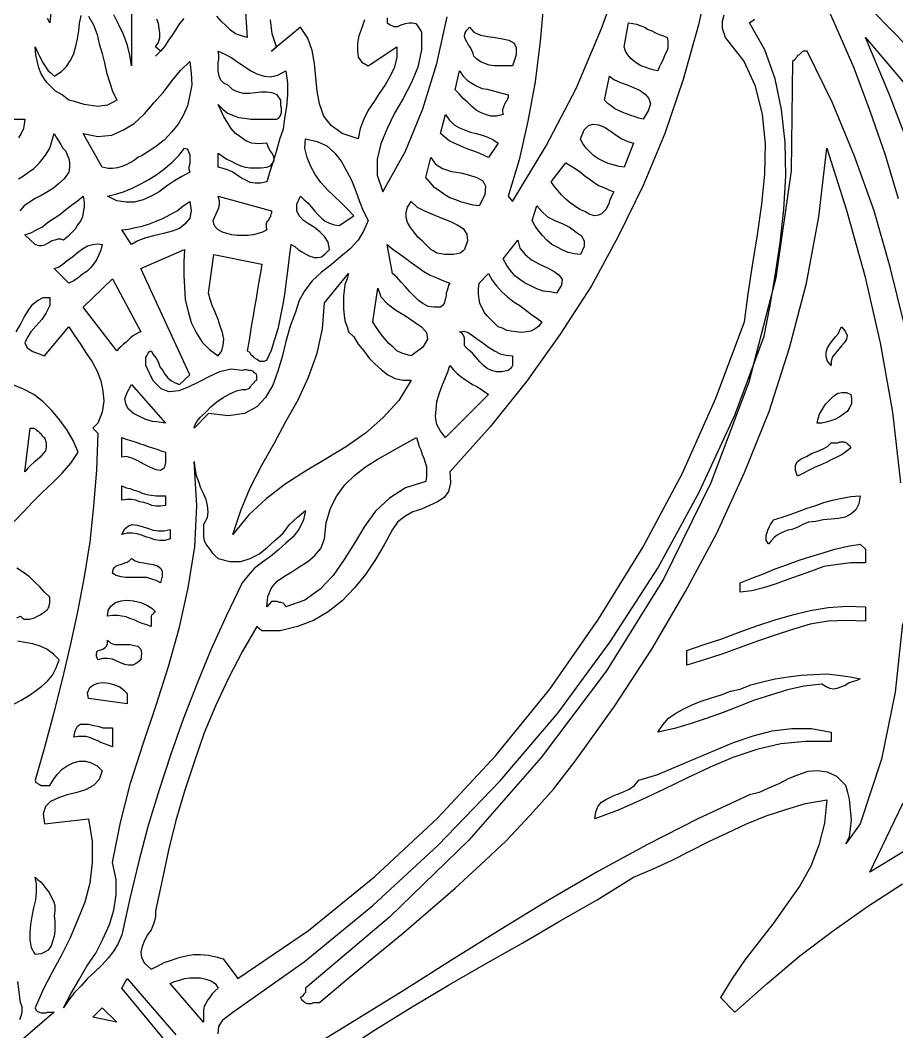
# Model space of a CAD drawing. Extents: x 0.02 to 8.75, y 0.03 to 7.03.
# Drawn here: x 4.45 to 5.652, y 4.9 to 6.287 of the extents above; entities that cross this region are included whole.
import ezdxf

# ---------------------------------------------------------------- set-up
doc = ezdxf.new("R2010")
doc.units = 0
doc.layers.add('1', color=7, linetype='Continuous')

msp = doc.modelspace()

# ---------------------------------------------------------------- linework, layer by layer
for points in [[(5.397, 6.357), (5.38, 6.281), (5.359, 6.206), (5.334, 6.132), (5.304, 6.061), (5.27, 5.991), (5.233, 5.923), (5.19, 5.857), (5.144, 5.792), (5.094, 5.73), (5.039, 5.668), (5.04, 5.653), (5.037, 5.641), (5.031, 5.633), (5.022, 5.627), (5.011, 5.622), (5, 5.617), (4.988, 5.613), (4.977, 5.607), (4.967, 5.599), (4.96, 5.589), (4.949, 5.568), (4.937, 5.548), (4.923, 5.527), (4.908, 5.509), (4.891, 5.491), (4.872, 5.476), (4.852, 5.464), (4.83, 5.456), (4.806, 5.45), (4.781, 5.45), (4.774, 5.456), (4.754, 5.421), (4.735, 5.385), (4.718, 5.348), (4.702, 5.31), (4.688, 5.27), (4.675, 5.23), (4.663, 5.19), (4.653, 5.149), (4.644, 5.108), (4.635, 5.066), (4.635, 5.057), (4.633, 5.049), (4.629, 5.04), (4.624, 5.033), (4.62, 5.025), (4.617, 5.017), (4.615, 5.009), (4.616, 5.002), (4.62, 4.994), (4.629, 4.986), (4.638, 4.99), (4.647, 4.995), (4.657, 4.998), (4.667, 5.002), (4.677, 5.004), (4.687, 5.006), (4.697, 5.006), (4.708, 5.005), (4.718, 5.003), (4.728, 5), (4.748, 4.973), (4.845, 5.039), (4.936, 5.113), (5.022, 5.193), (5.102, 5.279), (5.176, 5.37), (5.243, 5.466), (5.304, 5.565), (5.358, 5.666), (5.404, 5.769), (5.443, 5.874), (5.448, 5.912), (5.454, 5.951), (5.461, 5.993), (5.467, 6.035), (5.471, 6.077), (5.472, 6.118), (5.468, 6.158), (5.458, 6.197), (5.442, 6.232), (5.417, 6.264), (5.413, 6.276), (5.413, 6.286), (5.415, 6.295)], [(5.168, 6.314), (5.163, 6.259), (5.156, 6.203), (5.146, 6.149), (5.134, 6.096), (5.119, 6.046), (5.125, 6.039), (5.171, 6.115), (5.212, 6.194), (5.247, 6.276), (5.277, 6.36)], [(4.953, 6.291), (4.953, 6.284), (4.957, 6.281), (4.962, 6.279), (4.967, 6.279), (4.972, 6.281), (4.978, 6.283), (4.983, 6.284), (4.987, 6.284), (4.992, 6.283), (4.996, 6.278), (5, 6.271), (5, 6.247), (4.995, 6.223), (4.986, 6.201), (4.975, 6.18), (4.963, 6.16), (4.953, 6.139), (4.944, 6.118), (4.939, 6.097), (4.939, 6.075), (4.947, 6.052), (4.978, 6.108), (5.002, 6.166), (5.021, 6.228), (5.035, 6.292)], [(5.562, 5.814), (5.557, 5.82), (5.555, 5.826), (5.555, 5.832), (5.557, 5.838), (5.56, 5.843), (5.564, 5.848), (5.568, 5.853), (5.572, 5.858), (5.574, 5.863), (5.576, 5.867), (5.581, 5.861), (5.584, 5.855), (5.583, 5.85), (5.58, 5.845), (5.576, 5.841), (5.572, 5.836), (5.568, 5.831), (5.564, 5.826), (5.562, 5.82), (5.562, 5.814)], [(5.589, 5.774), (5.59, 5.768), (5.59, 5.762), (5.587, 5.756), (5.584, 5.751), (5.579, 5.747), (5.573, 5.743), (5.567, 5.74), (5.561, 5.738), (5.555, 5.736), (5.549, 5.735), (5.543, 5.735), (5.544, 5.741), (5.546, 5.747), (5.55, 5.754), (5.554, 5.761), (5.56, 5.767), (5.565, 5.772), (5.571, 5.776), (5.577, 5.777), (5.583, 5.777), (5.589, 5.774)], [(5.589, 5.701), (5.584, 5.697), (5.577, 5.692), (5.57, 5.688), (5.563, 5.685), (5.555, 5.681), (5.547, 5.677), (5.539, 5.674), (5.531, 5.67), (5.524, 5.666), (5.516, 5.662), (5.513, 5.67), (5.513, 5.677), (5.516, 5.682), (5.521, 5.686), (5.528, 5.689), (5.535, 5.693), (5.543, 5.696), (5.55, 5.699), (5.557, 5.703), (5.562, 5.708), (5.565, 5.708), (5.568, 5.708), (5.571, 5.708), (5.574, 5.709), (5.577, 5.709), (5.58, 5.709), (5.583, 5.708), (5.585, 5.706), (5.587, 5.704), (5.589, 5.701)], [(5.602, 5.635), (5.6, 5.624), (5.596, 5.616), (5.589, 5.61), (5.581, 5.606), (5.572, 5.604), (5.562, 5.603), (5.551, 5.602), (5.541, 5.6), (5.531, 5.599), (5.523, 5.596), (5.518, 5.593), (5.513, 5.591), (5.508, 5.589), (5.503, 5.588), (5.498, 5.586), (5.493, 5.584), (5.488, 5.581), (5.484, 5.578), (5.48, 5.574), (5.476, 5.569), (5.474, 5.572), (5.473, 5.574), (5.473, 5.578), (5.473, 5.581), (5.474, 5.585), (5.475, 5.588), (5.477, 5.592), (5.479, 5.596), (5.481, 5.599), (5.483, 5.602), (5.495, 5.606), (5.507, 5.61), (5.518, 5.614), (5.529, 5.618), (5.541, 5.622), (5.552, 5.626), (5.564, 5.629), (5.577, 5.632), (5.589, 5.634), (5.602, 5.635)], [(5.609, 5.562), (5.609, 5.543), (5.589, 5.543), (5.571, 5.541), (5.552, 5.538), (5.535, 5.532), (5.518, 5.526), (5.501, 5.52), (5.485, 5.514), (5.469, 5.509), (5.453, 5.505), (5.437, 5.503), (5.437, 5.516), (5.453, 5.522), (5.469, 5.528), (5.485, 5.535), (5.502, 5.541), (5.518, 5.547), (5.534, 5.552), (5.551, 5.557), (5.567, 5.562), (5.585, 5.566), (5.602, 5.569), (5.609, 5.562)], [(5.609, 5.463), (5.583, 5.464), (5.558, 5.463), (5.533, 5.459), (5.509, 5.452), (5.485, 5.444), (5.461, 5.436), (5.437, 5.427), (5.412, 5.418), (5.388, 5.41), (5.364, 5.403), (5.364, 5.423), (5.388, 5.431), (5.412, 5.439), (5.436, 5.448), (5.46, 5.457), (5.485, 5.465), (5.509, 5.472), (5.533, 5.478), (5.558, 5.482), (5.584, 5.484), (5.609, 5.483), (5.609, 5.463)], [(5.602, 5.384), (5.597, 5.382), (5.591, 5.38), (5.586, 5.378), (5.581, 5.375), (5.576, 5.373), (5.57, 5.371), (5.565, 5.37), (5.56, 5.371), (5.555, 5.373), (5.549, 5.377), (5.525, 5.374), (5.502, 5.369), (5.48, 5.362), (5.457, 5.355), (5.435, 5.346), (5.414, 5.338), (5.392, 5.33), (5.37, 5.323), (5.347, 5.316), (5.324, 5.311), (5.331, 5.321), (5.339, 5.33), (5.349, 5.337), (5.36, 5.343), (5.372, 5.349), (5.385, 5.354), (5.398, 5.358), (5.411, 5.362), (5.424, 5.367), (5.437, 5.37), (5.452, 5.376), (5.468, 5.38), (5.485, 5.384), (5.503, 5.387), (5.521, 5.389), (5.538, 5.39), (5.555, 5.391), (5.572, 5.389), (5.588, 5.387), (5.602, 5.384)], [(5.562, 5.298), (5.527, 5.298), (5.493, 5.295), (5.46, 5.287), (5.427, 5.276), (5.396, 5.263), (5.364, 5.248), (5.333, 5.233), (5.302, 5.218), (5.27, 5.204), (5.238, 5.192), (5.239, 5.201), (5.242, 5.209), (5.247, 5.215), (5.254, 5.219), (5.262, 5.223), (5.269, 5.226), (5.277, 5.229), (5.285, 5.233), (5.292, 5.238), (5.298, 5.245), (5.324, 5.253), (5.35, 5.264), (5.376, 5.275), (5.402, 5.286), (5.428, 5.297), (5.455, 5.306), (5.481, 5.313), (5.508, 5.316), (5.535, 5.316), (5.562, 5.311), (5.562, 5.298)], [(4.496, 5.059), (4.497, 5.052), (4.497, 5.045), (4.497, 5.038), (4.496, 5.031), (4.494, 5.024), (4.492, 5.018), (4.488, 5.012), (4.483, 5.009), (4.478, 5.007), (4.47, 5.006), (4.465, 5.015), (4.463, 5.026), (4.463, 5.036), (4.464, 5.047), (4.466, 5.058), (4.468, 5.07), (4.471, 5.081), (4.472, 5.092), (4.472, 5.103), (4.47, 5.112), (4.473, 5.109), (4.478, 5.105), (4.482, 5.1), (4.485, 5.096), (4.489, 5.091), (4.492, 5.085), (4.495, 5.079), (4.497, 5.073), (4.497, 5.066), (4.496, 5.059)]]:
    msp.add_lwpolyline(points)
at = {"layer": '1'}
for points in [[(4.754, 6.37), (4.761, 6.264), (4.753, 6.266), (4.745, 6.269), (4.738, 6.274), (4.732, 6.28), (4.725, 6.286), (4.719, 6.293)], [(4.496, 6.344), (4.49, 6.284), (4.487, 6.29)], [(5.667, 6.251), (5.596, 6.324), (5.592, 6.329), (5.588, 6.334), (5.584, 6.336), (5.579, 6.338), (5.574, 6.339), (5.569, 6.34), (5.564, 6.341), (5.559, 6.341), (5.554, 6.342), (5.549, 6.344), (5.543, 6.337), (5.568, 6.28), (5.593, 6.222), (5.615, 6.163), (5.636, 6.103), (5.654, 6.043)], [(4.602, 6.331), (4.602, 6.225), (4.6, 6.24), (4.596, 6.254), (4.591, 6.268), (4.585, 6.281), (4.578, 6.295)], [(4.582, 6.178), (4.575, 6.174), (4.569, 6.171), (4.562, 6.17), (4.556, 6.169), (4.55, 6.17), (4.543, 6.171), (4.537, 6.172), (4.53, 6.174), (4.524, 6.176), (4.516, 6.178), (4.507, 6.185), (4.498, 6.19), (4.492, 6.196), (4.486, 6.202), (4.482, 6.208), (4.478, 6.214), (4.475, 6.222), (4.473, 6.23), (4.471, 6.24), (4.47, 6.251), (4.472, 6.247), (4.474, 6.242), (4.476, 6.238), (4.478, 6.234), (4.48, 6.23), (4.483, 6.226), (4.485, 6.222), (4.488, 6.218), (4.492, 6.215), (4.496, 6.211), (4.506, 6.217), (4.513, 6.224), (4.519, 6.233), (4.523, 6.242), (4.526, 6.252), (4.528, 6.262), (4.53, 6.273), (4.531, 6.283), (4.533, 6.294)], [(4.543, 6.293), (4.55, 6.281), (4.555, 6.268), (4.558, 6.255), (4.562, 6.242), (4.565, 6.229), (4.568, 6.216), (4.572, 6.203), (4.576, 6.19), (4.582, 6.178)], [(4.674, 6.29), (4.668, 6.283), (4.663, 6.275), (4.658, 6.267), (4.653, 6.26), (4.648, 6.252), (4.642, 6.245), (4.635, 6.238), (4.642, 6.245), (4.635, 6.251), (4.639, 6.257), (4.641, 6.264), (4.641, 6.27), (4.64, 6.276), (4.639, 6.283), (4.637, 6.289)], [(4.721, 4.897), (4.722, 4.907), (4.728, 4.917), (4.741, 4.927), (4.839, 4.996), (4.933, 5.073), (5.023, 5.156), (5.108, 5.244), (5.187, 5.337), (5.259, 5.435), (5.324, 5.536), (5.381, 5.64), (5.43, 5.746), (5.47, 5.854), (5.478, 5.894), (5.485, 5.937), (5.492, 5.982), (5.497, 6.028), (5.5, 6.074), (5.499, 6.12), (5.494, 6.165), (5.485, 6.207), (5.471, 6.247), (5.45, 6.284), (5.457, 6.289)], [(4.922, 6.288), (4.918, 6.277), (4.914, 6.266), (4.912, 6.256), (4.912, 6.246), (4.913, 6.237), (4.918, 6.23), (4.927, 6.225), (4.966, 6.251), (4.966, 6.237), (4.963, 6.223), (4.957, 6.211), (4.95, 6.199), (4.942, 6.187), (4.935, 6.176), (4.927, 6.164), (4.921, 6.152), (4.916, 6.139), (4.913, 6.125), (4.891, 6.132), (4.876, 6.143), (4.866, 6.156), (4.86, 6.173), (4.857, 6.19), (4.855, 6.209), (4.853, 6.228), (4.85, 6.246), (4.844, 6.263), (4.834, 6.278), (4.794, 6.245), (4.801, 6.251), (4.795, 6.269), (4.793, 6.288)], [(5.125, 6.225), (5.122, 6.225), (5.117, 6.225), (5.111, 6.225), (5.105, 6.225), (5.1, 6.225), (5.093, 6.226), (5.087, 6.228), (5.082, 6.23), (5.076, 6.234), (5.072, 6.238), (5.071, 6.242), (5.069, 6.246), (5.067, 6.25), (5.064, 6.254), (5.062, 6.258), (5.06, 6.262), (5.059, 6.266), (5.06, 6.27), (5.062, 6.274), (5.066, 6.278), (5.072, 6.271), (5.081, 6.267), (5.091, 6.265), (5.101, 6.264), (5.111, 6.262), (5.12, 6.26), (5.127, 6.256), (5.13, 6.25), (5.13, 6.24), (5.125, 6.225)], [(5.337, 6.264), (5.338, 6.259), (5.338, 6.254), (5.338, 6.249), (5.336, 6.244), (5.334, 6.24), (5.332, 6.235), (5.33, 6.231), (5.328, 6.227), (5.326, 6.223), (5.324, 6.218), (5.319, 6.219), (5.313, 6.221), (5.307, 6.223), (5.301, 6.225), (5.296, 6.228), (5.291, 6.232), (5.287, 6.235), (5.283, 6.24), (5.28, 6.245), (5.278, 6.251), (5.284, 6.284), (5.29, 6.283), (5.295, 6.282), (5.301, 6.28), (5.306, 6.278), (5.311, 6.275), (5.316, 6.273), (5.321, 6.27), (5.326, 6.268), (5.332, 6.266), (5.337, 6.264)], [(5.68, 6.086), (5.642, 6.185), (5.609, 6.264), (5.685, 6.174)], [(4.814, 6.218), (4.816, 6.201), (4.816, 6.185), (4.815, 6.169), (4.812, 6.153), (4.81, 6.138), (4.805, 6.124), (4.801, 6.109), (4.797, 6.095), (4.792, 6.08), (4.788, 6.066), (4.779, 6.064), (4.772, 6.064), (4.765, 6.065), (4.759, 6.068), (4.753, 6.071), (4.747, 6.075), (4.741, 6.079), (4.735, 6.082), (4.728, 6.084), (4.721, 6.086), (4.721, 6.105), (4.727, 6.101), (4.733, 6.097), (4.739, 6.094), (4.745, 6.091), (4.752, 6.088), (4.758, 6.086), (4.765, 6.085), (4.772, 6.085), (4.78, 6.085), (4.788, 6.086), (4.793, 6.088), (4.796, 6.092), (4.798, 6.095), (4.798, 6.098), (4.797, 6.101), (4.795, 6.105), (4.793, 6.108), (4.791, 6.111), (4.789, 6.115), (4.788, 6.119), (4.777, 6.118), (4.767, 6.119), (4.759, 6.122), (4.752, 6.127), (4.745, 6.132), (4.739, 6.139), (4.734, 6.147), (4.729, 6.155), (4.725, 6.163), (4.721, 6.172), (4.728, 6.165), (4.734, 6.16), (4.742, 6.157), (4.749, 6.154), (4.757, 6.153), (4.766, 6.152), (4.774, 6.152), (4.783, 6.152), (4.792, 6.152), (4.801, 6.152), (4.804, 6.153), (4.806, 6.156), (4.807, 6.158), (4.808, 6.161), (4.808, 6.163), (4.808, 6.167), (4.807, 6.17), (4.807, 6.173), (4.807, 6.175), (4.807, 6.178), (4.802, 6.185), (4.795, 6.188), (4.788, 6.189), (4.78, 6.189), (4.772, 6.188), (4.764, 6.187), (4.756, 6.187), (4.749, 6.189), (4.741, 6.192), (4.735, 6.198), (4.729, 6.201), (4.725, 6.205), (4.723, 6.209), (4.722, 6.213), (4.721, 6.218), (4.721, 6.224), (4.721, 6.229), (4.722, 6.234), (4.722, 6.24), (4.721, 6.245), (4.73, 6.241), (4.74, 6.236), (4.748, 6.23), (4.757, 6.224), (4.766, 6.218), (4.774, 6.214), (4.784, 6.211), (4.793, 6.21), (4.803, 6.212), (4.814, 6.218)], [(5.662, 5.871), (5.643, 5.949), (5.621, 6.026), (5.594, 6.101), (5.564, 6.174), (5.529, 6.245), (5.526, 6.245), (5.524, 6.245), (5.522, 6.244), (5.52, 6.242), (5.518, 6.24), (5.516, 6.239), (5.515, 6.237), (5.513, 6.235), (5.512, 6.233), (5.509, 6.231), (5.507, 6.081), (5.486, 5.934), (5.449, 5.791), (5.397, 5.653), (5.332, 5.521), (5.254, 5.395), (5.164, 5.276), (5.065, 5.163), (4.956, 5.057), (4.841, 4.96), (4.841, 4.958), (4.841, 4.956), (4.841, 4.954), (4.839, 4.952), (4.838, 4.951), (4.837, 4.949), (4.835, 4.948), (4.834, 4.947), (4.836, 4.944), (4.838, 4.942), (4.84, 4.94), (4.843, 4.939), (4.846, 4.939), (4.849, 4.939), (4.852, 4.94), (4.855, 4.94), (4.858, 4.94), (4.86, 4.94), (4.898, 4.972), (4.935, 5.003), (4.973, 5.034), (5.009, 5.065), (5.046, 5.097), (5.081, 5.129), (5.116, 5.162), (5.149, 5.197), (5.181, 5.233), (5.211, 5.271), (5.265, 5.347), (5.316, 5.425), (5.362, 5.504), (5.405, 5.584), (5.443, 5.667), (5.477, 5.751), (5.505, 5.838), (5.528, 5.927), (5.545, 6.018), (5.556, 6.112), (5.583, 6.027), (5.608, 5.937), (5.629, 5.845), (5.646, 5.75), (5.657, 5.653)], [(4.622, 6.105), (4.617, 6.102), (4.611, 6.099), (4.606, 6.095), (4.6, 6.092), (4.595, 6.089), (4.589, 6.087), (4.583, 6.085), (4.576, 6.084), (4.57, 6.084), (4.562, 6.086), (4.536, 6.132), (4.556, 6.128), (4.575, 6.13), (4.591, 6.137), (4.606, 6.146), (4.62, 6.159), (4.633, 6.174), (4.646, 6.189), (4.658, 6.205), (4.67, 6.219), (4.682, 6.231), (4.684, 6.215), (4.685, 6.199), (4.682, 6.185), (4.679, 6.17), (4.673, 6.157), (4.666, 6.145), (4.657, 6.134), (4.647, 6.123), (4.635, 6.114), (4.622, 6.105)], [(5.119, 6.185), (5.119, 6.182), (5.118, 6.179), (5.117, 6.177), (5.115, 6.175), (5.114, 6.172), (5.113, 6.17), (5.112, 6.167), (5.111, 6.165), (5.111, 6.162), (5.112, 6.158), (5.103, 6.156), (5.095, 6.156), (5.088, 6.158), (5.081, 6.161), (5.075, 6.164), (5.069, 6.169), (5.063, 6.175), (5.057, 6.18), (5.052, 6.186), (5.046, 6.192), (5.052, 6.218), (5.057, 6.211), (5.063, 6.205), (5.069, 6.201), (5.076, 6.197), (5.083, 6.194), (5.09, 6.193), (5.097, 6.191), (5.105, 6.189), (5.112, 6.187), (5.119, 6.185)], [(5.304, 6.152), (5.298, 6.153), (5.293, 6.155), (5.287, 6.157), (5.281, 6.159), (5.276, 6.161), (5.271, 6.163), (5.265, 6.166), (5.26, 6.17), (5.256, 6.173), (5.251, 6.178), (5.258, 6.211), (5.264, 6.206), (5.273, 6.202), (5.282, 6.199), (5.291, 6.195), (5.3, 6.191), (5.307, 6.186), (5.312, 6.18), (5.314, 6.173), (5.311, 6.163), (5.304, 6.152)], [(4.437, 6.152), (4.456, 6.152)], [(4.456, 6.152), (4.455, 6.145), (4.454, 6.139), (4.451, 6.132), (4.447, 6.126)], [(5.105, 6.119), (5.092, 6.099), (5.086, 6.102), (5.079, 6.105), (5.072, 6.108), (5.065, 6.11), (5.058, 6.113), (5.051, 6.116), (5.045, 6.119), (5.038, 6.122), (5.032, 6.127), (5.026, 6.132), (5.033, 6.158), (5.038, 6.151), (5.045, 6.144), (5.052, 6.14), (5.059, 6.137), (5.067, 6.134), (5.075, 6.132), (5.083, 6.13), (5.091, 6.127), (5.098, 6.124), (5.105, 6.119)], [(5.291, 6.119), (5.278, 6.086), (5.271, 6.087), (5.263, 6.089), (5.256, 6.091), (5.249, 6.094), (5.242, 6.098), (5.236, 6.102), (5.231, 6.107), (5.226, 6.112), (5.221, 6.119), (5.218, 6.125), (5.223, 6.137), (5.229, 6.143), (5.235, 6.145), (5.243, 6.144), (5.251, 6.141), (5.259, 6.136), (5.267, 6.13), (5.275, 6.125), (5.283, 6.121), (5.291, 6.119)], [(4.447, 6.07), (4.454, 6.074), (4.461, 6.079), (4.468, 6.084), (4.475, 6.091), (4.48, 6.097), (4.485, 6.104), (4.49, 6.112), (4.496, 6.132), (4.499, 6.127), (4.502, 6.122), (4.505, 6.117), (4.508, 6.112), (4.512, 6.108), (4.514, 6.103), (4.516, 6.098), (4.517, 6.092), (4.517, 6.086), (4.516, 6.079)], [(4.927, 6.013), (4.921, 5.999), (4.913, 5.986), (4.902, 5.974), (4.889, 5.963), (4.876, 5.952), (4.863, 5.942), (4.85, 5.93), (4.84, 5.917), (4.832, 5.903), (4.827, 5.887), (4.82, 5.868), (4.814, 5.847), (4.809, 5.826), (4.803, 5.806), (4.796, 5.787), (4.786, 5.77), (4.774, 5.757), (4.757, 5.748), (4.735, 5.745), (4.708, 5.748), (4.688, 5.728), (4.689, 5.732), (4.692, 5.737), (4.697, 5.743), (4.704, 5.75), (4.711, 5.757), (4.719, 5.764), (4.728, 5.77), (4.737, 5.775), (4.746, 5.779), (4.754, 5.781), (4.757, 5.781), (4.759, 5.781), (4.762, 5.782), (4.764, 5.783), (4.766, 5.785), (4.767, 5.787), (4.769, 5.789), (4.771, 5.791), (4.772, 5.793), (4.774, 5.794), (4.774, 5.798), (4.774, 5.8), (4.773, 5.802), (4.771, 5.804), (4.769, 5.806), (4.766, 5.807), (4.763, 5.807), (4.76, 5.808), (4.757, 5.808), (4.754, 5.807), (4.739, 5.809), (4.723, 5.805), (4.709, 5.799), (4.694, 5.791), (4.68, 5.784), (4.667, 5.779), (4.654, 5.778), (4.643, 5.782), (4.632, 5.793), (4.622, 5.814), (4.622, 5.817), (4.622, 5.82), (4.622, 5.822), (4.622, 5.825), (4.623, 5.827), (4.624, 5.829), (4.625, 5.831), (4.627, 5.833), (4.629, 5.834), (4.632, 5.829), (4.636, 5.824), (4.639, 5.818), (4.641, 5.812), (4.645, 5.807), (4.648, 5.802), (4.652, 5.797), (4.657, 5.793), (4.662, 5.79), (4.668, 5.788), (4.682, 5.801), (4.615, 5.947), (4.675, 5.973), (4.674, 5.956), (4.674, 5.938), (4.675, 5.921), (4.676, 5.904), (4.68, 5.888), (4.684, 5.873), (4.691, 5.859), (4.699, 5.846), (4.709, 5.836), (4.721, 5.827), (4.726, 5.834), (4.728, 5.842), (4.729, 5.85), (4.727, 5.859), (4.724, 5.868), (4.721, 5.877), (4.717, 5.887), (4.713, 5.896), (4.71, 5.905), (4.708, 5.913), (4.715, 5.966), (4.781, 5.953), (4.779, 5.941), (4.777, 5.929), (4.775, 5.918), (4.773, 5.906), (4.771, 5.894), (4.769, 5.882), (4.767, 5.87), (4.765, 5.858), (4.763, 5.846), (4.761, 5.834), (4.764, 5.832), (4.766, 5.829), (4.768, 5.827), (4.77, 5.825), (4.773, 5.823), (4.775, 5.822), (4.778, 5.82), (4.781, 5.82), (4.784, 5.82), (4.788, 5.821), (4.794, 5.835), (4.799, 5.85), (4.804, 5.866), (4.807, 5.882), (4.81, 5.898), (4.813, 5.914), (4.815, 5.93), (4.817, 5.947), (4.819, 5.963), (4.821, 5.98), (4.826, 5.977), (4.831, 5.973), (4.836, 5.97), (4.842, 5.966), (4.847, 5.964), (4.853, 5.962), (4.858, 5.962), (4.863, 5.963), (4.868, 5.967), (4.874, 5.973), (4.872, 5.983), (4.867, 5.991), (4.861, 5.997), (4.853, 6.003), (4.845, 6.008), (4.838, 6.013), (4.832, 6.019), (4.829, 6.026), (4.829, 6.035), (4.834, 6.046), (4.839, 6.041), (4.844, 6.037), (4.849, 6.031), (4.853, 6.026), (4.858, 6.021), (4.863, 6.016), (4.868, 6.012), (4.874, 6.009), (4.88, 6.007), (4.887, 6.006), (4.907, 6.019), (4.899, 6.028), (4.89, 6.037), (4.88, 6.046), (4.871, 6.055), (4.862, 6.065), (4.854, 6.076), (4.848, 6.087), (4.843, 6.099), (4.84, 6.112), (4.841, 6.125), (4.857, 6.121), (4.87, 6.115), (4.881, 6.105), (4.89, 6.094), (4.897, 6.081), (4.904, 6.068), (4.91, 6.053), (4.915, 6.039), (4.92, 6.026), (4.927, 6.013)], [(4.682, 6.079), (4.671, 6.073), (4.661, 6.067), (4.65, 6.06), (4.64, 6.052), (4.629, 6.046), (4.618, 6.041), (4.606, 6.038), (4.595, 6.038), (4.582, 6.04), (4.569, 6.046), (4.58, 6.049), (4.591, 6.052), (4.603, 6.057), (4.615, 6.063), (4.626, 6.069), (4.637, 6.076), (4.648, 6.084), (4.658, 6.093), (4.667, 6.102), (4.675, 6.112), (4.678, 6.111), (4.68, 6.109), (4.681, 6.106), (4.682, 6.103), (4.682, 6.099), (4.682, 6.095), (4.682, 6.091), (4.681, 6.086), (4.681, 6.083), (4.682, 6.079)], [(5.079, 6.033), (5.071, 6.034), (5.062, 6.036), (5.055, 6.038), (5.047, 6.041), (5.039, 6.044), (5.032, 6.048), (5.025, 6.053), (5.018, 6.058), (5.012, 6.065), (5.006, 6.072), (5.013, 6.099), (5.019, 6.09), (5.029, 6.084), (5.041, 6.08), (5.054, 6.078), (5.066, 6.075), (5.076, 6.072), (5.084, 6.067), (5.088, 6.06), (5.087, 6.048), (5.079, 6.033)], [(5.264, 6.052), (5.262, 6.049), (5.26, 6.045), (5.258, 6.04), (5.257, 6.036), (5.255, 6.032), (5.253, 6.028), (5.25, 6.025), (5.247, 6.022), (5.243, 6.02), (5.238, 6.019), (5.231, 6.021), (5.224, 6.025), (5.217, 6.028), (5.21, 6.033), (5.204, 6.037), (5.198, 6.042), (5.192, 6.048), (5.187, 6.054), (5.182, 6.06), (5.178, 6.066), (5.198, 6.092), (5.205, 6.088), (5.211, 6.084), (5.218, 6.079), (5.224, 6.074), (5.23, 6.07), (5.237, 6.065), (5.243, 6.061), (5.25, 6.058), (5.257, 6.055), (5.264, 6.052)], [(4.516, 6.079), (4.51, 6.07), (4.502, 6.063), (4.495, 6.057), (4.487, 6.052), (4.478, 6.047), (4.47, 6.043), (4.462, 6.038), (4.455, 6.033), (4.449, 6.026)], [(4.536, 6.046), (4.537, 6.038), (4.537, 6.031), (4.536, 6.024), (4.535, 6.018), (4.532, 6.012), (4.528, 6.007), (4.525, 6.001), (4.52, 5.996), (4.515, 5.991), (4.509, 5.986), (4.505, 5.987), (4.501, 5.987), (4.497, 5.986), (4.493, 5.985), (4.49, 5.983), (4.486, 5.981), (4.483, 5.979), (4.479, 5.978), (4.475, 5.978), (4.47, 5.98), (4.456, 5.993), (4.464, 5.996), (4.472, 6), (4.48, 6.004), (4.487, 6.01), (4.496, 6.016), (4.504, 6.021), (4.512, 6.028), (4.52, 6.034), (4.528, 6.04), (4.536, 6.046)], [(4.602, 5.98), (4.589, 6), (4.598, 6.001), (4.607, 6.003), (4.617, 6.005), (4.627, 6.008), (4.636, 6.012), (4.646, 6.016), (4.655, 6.021), (4.665, 6.026), (4.673, 6.033), (4.682, 6.039), (4.684, 6.026), (4.682, 6.016), (4.676, 6.008), (4.668, 6.002), (4.658, 5.998), (4.646, 5.995), (4.634, 5.992), (4.622, 5.989), (4.611, 5.985), (4.602, 5.98)], [(4.794, 6.026), (4.794, 6.023), (4.793, 6.02), (4.793, 6.018), (4.791, 6.016), (4.79, 6.013), (4.788, 6.011), (4.787, 6.008), (4.787, 6.006), (4.787, 6.003), (4.788, 6), (4.782, 5.997), (4.776, 5.995), (4.769, 5.993), (4.762, 5.992), (4.754, 5.992), (4.747, 5.992), (4.74, 5.993), (4.733, 5.995), (4.727, 5.997), (4.721, 6), (4.717, 6.004), (4.715, 6.008), (4.714, 6.013), (4.716, 6.017), (4.718, 6.021), (4.72, 6.026), (4.722, 6.03), (4.723, 6.035), (4.723, 6.04), (4.721, 6.046), (4.794, 6.026)], [(5.059, 5.973), (5.057, 5.971), (5.053, 5.968), (5.049, 5.967), (5.044, 5.966), (5.038, 5.966), (5.032, 5.966), (5.027, 5.967), (5.021, 5.968), (5.016, 5.971), (5.013, 5.973), (5.007, 5.979), (5.001, 5.985), (4.995, 5.99), (4.99, 5.997), (4.985, 6.003), (4.981, 6.01), (4.979, 6.017), (4.979, 6.024), (4.981, 6.031), (4.986, 6.039), (4.994, 6.031), (5.004, 6.026), (5.016, 6.021), (5.028, 6.016), (5.039, 6.012), (5.049, 6.007), (5.057, 6.002), (5.062, 5.994), (5.063, 5.985), (5.059, 5.973)], [(5.218, 5.966), (5.21, 5.967), (5.201, 5.969), (5.194, 5.972), (5.186, 5.976), (5.179, 5.98), (5.172, 5.986), (5.166, 5.992), (5.161, 5.998), (5.156, 6.005), (5.152, 6.013), (5.158, 6.033), (5.165, 6.025), (5.173, 6.018), (5.183, 6.013), (5.194, 6.008), (5.204, 6.003), (5.212, 5.997), (5.219, 5.992), (5.223, 5.985), (5.223, 5.977), (5.218, 5.966)], [(4.562, 5.98), (4.56, 5.972), (4.557, 5.965), (4.554, 5.959), (4.55, 5.953), (4.546, 5.948), (4.541, 5.943), (4.535, 5.939), (4.529, 5.934), (4.523, 5.93), (4.516, 5.927), (4.496, 5.947), (4.502, 5.949), (4.508, 5.953), (4.514, 5.958), (4.521, 5.963), (4.528, 5.969), (4.535, 5.974), (4.542, 5.978), (4.549, 5.98), (4.556, 5.981), (4.562, 5.98)], [(5.185, 5.913), (5.176, 5.915), (5.167, 5.916), (5.158, 5.919), (5.15, 5.923), (5.142, 5.927), (5.135, 5.932), (5.128, 5.937), (5.122, 5.944), (5.117, 5.951), (5.112, 5.96), (5.132, 5.986), (5.135, 5.975), (5.142, 5.966), (5.151, 5.959), (5.162, 5.953), (5.173, 5.948), (5.182, 5.943), (5.189, 5.938), (5.193, 5.932), (5.192, 5.924), (5.185, 5.913)], [(5.039, 5.927), (5.037, 5.924), (5.036, 5.92), (5.035, 5.917), (5.034, 5.913), (5.034, 5.91), (5.033, 5.906), (5.032, 5.903), (5.031, 5.899), (5.029, 5.896), (5.026, 5.894), (5.017, 5.894), (5.009, 5.895), (5.002, 5.899), (4.996, 5.903), (4.99, 5.909), (4.984, 5.915), (4.978, 5.922), (4.972, 5.928), (4.966, 5.935), (4.96, 5.94), (4.953, 5.98), (4.961, 5.973), (4.97, 5.967), (4.978, 5.961), (4.986, 5.955), (4.995, 5.949), (5.003, 5.943), (5.012, 5.938), (5.021, 5.934), (5.03, 5.93), (5.039, 5.927)], [(4.9, 5.86), (4.907, 5.853), (4.913, 5.843), (4.921, 5.834), (4.928, 5.824), (4.936, 5.816), (4.945, 5.808), (4.954, 5.801), (4.964, 5.796), (4.975, 5.794), (4.986, 5.794), (4.969, 5.766), (4.947, 5.742), (4.923, 5.721), (4.897, 5.703), (4.869, 5.686), (4.841, 5.669), (4.813, 5.651), (4.787, 5.631), (4.763, 5.609), (4.741, 5.582), (4.752, 5.615), (4.765, 5.646), (4.781, 5.677), (4.798, 5.707), (4.814, 5.737), (4.831, 5.767), (4.845, 5.798), (4.857, 5.831), (4.864, 5.864), (4.867, 5.9), (4.9, 5.94), (4.898, 5.933), (4.895, 5.925), (4.894, 5.917), (4.893, 5.909), (4.893, 5.9), (4.893, 5.891), (4.894, 5.883), (4.895, 5.875), (4.898, 5.867), (4.9, 5.86)], [(5.165, 5.874), (5.161, 5.868), (5.156, 5.864), (5.15, 5.861), (5.144, 5.86), (5.137, 5.859), (5.13, 5.86), (5.123, 5.861), (5.117, 5.862), (5.111, 5.865), (5.105, 5.867), (5.1, 5.872), (5.095, 5.877), (5.09, 5.882), (5.086, 5.887), (5.083, 5.893), (5.08, 5.899), (5.079, 5.905), (5.078, 5.912), (5.078, 5.919), (5.079, 5.927), (5.092, 5.94), (5.097, 5.931), (5.103, 5.923), (5.11, 5.915), (5.118, 5.908), (5.127, 5.901), (5.135, 5.896), (5.143, 5.89), (5.151, 5.884), (5.158, 5.879), (5.165, 5.874)], [(4.615, 5.86), (4.612, 5.859), (4.608, 5.857), (4.605, 5.855), (4.601, 5.852), (4.598, 5.849), (4.595, 5.846), (4.591, 5.843), (4.588, 5.84), (4.585, 5.837), (4.582, 5.834), (4.536, 5.894), (4.576, 5.933), (4.615, 5.86)], [(4.986, 5.827), (4.979, 5.829), (4.973, 5.831), (4.966, 5.834), (4.961, 5.839), (4.955, 5.844), (4.95, 5.85), (4.945, 5.856), (4.941, 5.862), (4.937, 5.868), (4.933, 5.874), (4.94, 5.92), (4.944, 5.908), (4.953, 5.899), (4.965, 5.89), (4.978, 5.882), (4.99, 5.874), (5, 5.867), (5.007, 5.859), (5.008, 5.85), (5.002, 5.839), (4.986, 5.827)], [(4.444, 5.86), (4.45, 5.87), (4.455, 5.88), (4.461, 5.89), (4.467, 5.898), (4.473, 5.903), (4.481, 5.907), (4.49, 5.907), (4.49, 5.896), (4.485, 5.886), (4.479, 5.877), (4.471, 5.868), (4.464, 5.86), (4.459, 5.852), (4.456, 5.845), (4.459, 5.838), (4.467, 5.833), (4.483, 5.827), (4.516, 5.867), (4.524, 5.855), (4.532, 5.843), (4.54, 5.831), (4.548, 5.819), (4.555, 5.806), (4.56, 5.793), (4.563, 5.779), (4.564, 5.765), (4.562, 5.75), (4.556, 5.735), (4.549, 5.728), (4.556, 5.721), (4.554, 5.671), (4.55, 5.621), (4.545, 5.572), (4.537, 5.524), (4.528, 5.476), (4.518, 5.43), (4.507, 5.383), (4.495, 5.336), (4.483, 5.29), (4.47, 5.245), (4.471, 5.242), (4.473, 5.241), (4.474, 5.24), (4.476, 5.239), (4.478, 5.238), (4.481, 5.238), (4.484, 5.238), (4.487, 5.238), (4.49, 5.238), (4.495, 5.246), (4.5, 5.253), (4.507, 5.26), (4.514, 5.265), (4.522, 5.269), (4.531, 5.271), (4.539, 5.271), (4.547, 5.269), (4.555, 5.265), (4.562, 5.258), (4.558, 5.246), (4.55, 5.238), (4.539, 5.232), (4.527, 5.228), (4.514, 5.225), (4.502, 5.221), (4.491, 5.216), (4.484, 5.209), (4.481, 5.199), (4.483, 5.185), (4.543, 5.192), (4.548, 5.161), (4.548, 5.132), (4.545, 5.104), (4.538, 5.078), (4.528, 5.053), (4.518, 5.029), (4.506, 5.005), (4.493, 4.981), (4.481, 4.958), (4.47, 4.933), (4.471, 4.93), (4.473, 4.928), (4.476, 4.927), (4.478, 4.926), (4.481, 4.926), (4.485, 4.926), (4.487, 4.927), (4.49, 4.927), (4.493, 4.927), (4.496, 4.927), (4.45, 4.887)], [(5.125, 5.827), (5.125, 5.824), (5.125, 5.822), (5.125, 5.819), (5.125, 5.816), (5.125, 5.814), (5.124, 5.812), (5.122, 5.81), (5.121, 5.809), (5.119, 5.807), (5.11, 5.805), (5.103, 5.805), (5.096, 5.807), (5.09, 5.81), (5.085, 5.814), (5.08, 5.819), (5.075, 5.825), (5.07, 5.831), (5.064, 5.836), (5.059, 5.841), (5.059, 5.843), (5.059, 5.846), (5.059, 5.849), (5.059, 5.852), (5.058, 5.854), (5.057, 5.856), (5.056, 5.858), (5.055, 5.859), (5.052, 5.86), (5.058, 5.861), (5.064, 5.859), (5.07, 5.855), (5.077, 5.85), (5.084, 5.845), (5.092, 5.839), (5.1, 5.834), (5.108, 5.83), (5.116, 5.828), (5.125, 5.827)], [(5.092, 5.774), (5.033, 5.715), (5.026, 5.724), (5.021, 5.733), (5.019, 5.744), (5.02, 5.754), (5.021, 5.764), (5.024, 5.775), (5.028, 5.785), (5.032, 5.795), (5.036, 5.805), (5.039, 5.814), (5.044, 5.808), (5.049, 5.803), (5.054, 5.799), (5.059, 5.795), (5.064, 5.792), (5.07, 5.788), (5.076, 5.785), (5.081, 5.782), (5.087, 5.778), (5.092, 5.774)], [(4.441, 5.6), (4.454, 5.613), (4.467, 5.627), (4.48, 5.64), (4.494, 5.653), (4.507, 5.666), (4.519, 5.68), (4.529, 5.695), (4.522, 5.711), (4.514, 5.725), (4.504, 5.739), (4.493, 5.752), (4.481, 5.764), (4.468, 5.774), (4.453, 5.782), (4.438, 5.788)], [(4.649, 5.735), (4.64, 5.736), (4.631, 5.737), (4.622, 5.74), (4.613, 5.744), (4.605, 5.748), (4.598, 5.754), (4.595, 5.76), (4.593, 5.768), (4.596, 5.777), (4.602, 5.788), (4.649, 5.735)], [(4.483, 5.715), (4.485, 5.708), (4.485, 5.702), (4.484, 5.697), (4.481, 5.693), (4.477, 5.688), (4.473, 5.685), (4.468, 5.681), (4.464, 5.677), (4.46, 5.673), (4.456, 5.668), (4.463, 5.728), (4.466, 5.728), (4.468, 5.728), (4.47, 5.727), (4.472, 5.725), (4.474, 5.724), (4.476, 5.722), (4.478, 5.72), (4.479, 5.718), (4.481, 5.716), (4.483, 5.715)], [(4.649, 5.695), (4.649, 5.681), (4.647, 5.673), (4.642, 5.67), (4.636, 5.671), (4.628, 5.674), (4.62, 5.678), (4.611, 5.683), (4.603, 5.687), (4.595, 5.689), (4.589, 5.688), (4.589, 5.715), (4.595, 5.713), (4.601, 5.711), (4.607, 5.709), (4.613, 5.707), (4.619, 5.705), (4.625, 5.703), (4.631, 5.701), (4.637, 5.699), (4.643, 5.697), (4.649, 5.695)], [(5.006, 5.655), (4.978, 5.646), (4.956, 5.632), (4.937, 5.614), (4.922, 5.593), (4.908, 5.57), (4.894, 5.548), (4.879, 5.526), (4.861, 5.507), (4.84, 5.492), (4.814, 5.483), (4.813, 5.485), (4.811, 5.487), (4.81, 5.488), (4.807, 5.489), (4.805, 5.489), (4.802, 5.49), (4.8, 5.49), (4.797, 5.49), (4.794, 5.49), (4.788, 5.483), (4.789, 5.497), (4.794, 5.509), (4.802, 5.518), (4.812, 5.525), (4.822, 5.531), (4.833, 5.538), (4.844, 5.545), (4.853, 5.553), (4.862, 5.563), (4.867, 5.576), (4.869, 5.598), (4.875, 5.618), (4.884, 5.635), (4.895, 5.65), (4.908, 5.663), (4.923, 5.675), (4.939, 5.685), (4.957, 5.695), (4.975, 5.705), (4.993, 5.715), (4.995, 5.709), (4.997, 5.703), (4.999, 5.698), (5.001, 5.692), (5.003, 5.687), (5.005, 5.681), (5.007, 5.675), (5.007, 5.669), (5.007, 5.662), (5.006, 5.655)], [(4.701, 5.596), (4.701, 5.59), (4.701, 5.584), (4.701, 5.579), (4.702, 5.574), (4.704, 5.569), (4.707, 5.565), (4.71, 5.561), (4.713, 5.557), (4.717, 5.553), (4.721, 5.549), (4.737, 5.545), (4.752, 5.545), (4.765, 5.549), (4.777, 5.555), (4.788, 5.564), (4.799, 5.574), (4.81, 5.584), (4.819, 5.596), (4.83, 5.606), (4.841, 5.615), (4.838, 5.602), (4.832, 5.59), (4.824, 5.579), (4.814, 5.57), (4.804, 5.561), (4.793, 5.552), (4.782, 5.544), (4.771, 5.536), (4.762, 5.526), (4.754, 5.516), (4.732, 5.47), (4.711, 5.424), (4.692, 5.377), (4.673, 5.329), (4.656, 5.281), (4.64, 5.232), (4.625, 5.183), (4.612, 5.134), (4.6, 5.083), (4.589, 5.033), (4.584, 5.021), (4.578, 5.011), (4.57, 5.001), (4.561, 4.991), (4.552, 4.982), (4.542, 4.973), (4.533, 4.963), (4.524, 4.954), (4.516, 4.944), (4.509, 4.933), (4.519, 4.952), (4.53, 4.971), (4.541, 4.99), (4.553, 5.008), (4.563, 5.027), (4.572, 5.047), (4.578, 5.067), (4.581, 5.088), (4.581, 5.109), (4.576, 5.132), (4.587, 5.187), (4.601, 5.241), (4.618, 5.295), (4.636, 5.348), (4.653, 5.401), (4.668, 5.455), (4.68, 5.509), (4.689, 5.565), (4.692, 5.622), (4.688, 5.682), (4.689, 5.673), (4.691, 5.663), (4.694, 5.655), (4.697, 5.646), (4.701, 5.638), (4.704, 5.63), (4.706, 5.622), (4.707, 5.613), (4.706, 5.605), (4.701, 5.596)], [(4.649, 5.635), (4.649, 5.622), (4.642, 5.621), (4.636, 5.621), (4.63, 5.622), (4.625, 5.624), (4.619, 5.626), (4.613, 5.627), (4.608, 5.629), (4.602, 5.63), (4.596, 5.63), (4.589, 5.629), (4.589, 5.649), (4.595, 5.646), (4.6, 5.645), (4.606, 5.643), (4.612, 5.641), (4.617, 5.639), (4.623, 5.637), (4.629, 5.636), (4.636, 5.635), (4.642, 5.635), (4.649, 5.635)], [(4.655, 5.589), (4.655, 5.576), (4.648, 5.574), (4.641, 5.574), (4.634, 5.575), (4.628, 5.577), (4.622, 5.579), (4.616, 5.581), (4.61, 5.583), (4.603, 5.584), (4.596, 5.584), (4.589, 5.582), (4.593, 5.59), (4.598, 5.594), (4.603, 5.596), (4.61, 5.595), (4.617, 5.593), (4.624, 5.591), (4.632, 5.588), (4.639, 5.587), (4.647, 5.587), (4.655, 5.589)], [(4.642, 5.516), (4.636, 5.519), (4.63, 5.521), (4.623, 5.523), (4.616, 5.523), (4.609, 5.523), (4.602, 5.523), (4.594, 5.523), (4.588, 5.524), (4.581, 5.526), (4.576, 5.529), (4.577, 5.534), (4.579, 5.537), (4.581, 5.539), (4.584, 5.54), (4.587, 5.541), (4.59, 5.542), (4.593, 5.543), (4.596, 5.544), (4.599, 5.546), (4.602, 5.549), (4.607, 5.546), (4.612, 5.544), (4.619, 5.543), (4.626, 5.542), (4.632, 5.541), (4.638, 5.539), (4.642, 5.536), (4.644, 5.532), (4.644, 5.525), (4.642, 5.516)], [(4.445, 5.468), (4.45, 5.47), (4.452, 5.468), (4.455, 5.466), (4.459, 5.466), (4.462, 5.466), (4.466, 5.467), (4.469, 5.468), (4.473, 5.47), (4.477, 5.472), (4.48, 5.474), (4.483, 5.476), (4.485, 5.478), (4.487, 5.479), (4.488, 5.481), (4.489, 5.483), (4.489, 5.485), (4.49, 5.488), (4.49, 5.49), (4.49, 5.493), (4.49, 5.496), (4.483, 5.503), (4.477, 5.51), (4.469, 5.517), (4.462, 5.524), (4.454, 5.53), (4.445, 5.536)], [(4.635, 5.476), (4.633, 5.475), (4.632, 5.473), (4.63, 5.472), (4.629, 5.47), (4.629, 5.468), (4.629, 5.465), (4.629, 5.462), (4.629, 5.459), (4.629, 5.456), (4.623, 5.458), (4.617, 5.46), (4.612, 5.462), (4.606, 5.465), (4.6, 5.467), (4.595, 5.469), (4.589, 5.47), (4.583, 5.471), (4.576, 5.471), (4.569, 5.47), (4.57, 5.478), (4.574, 5.484), (4.58, 5.489), (4.588, 5.491), (4.596, 5.492), (4.605, 5.491), (4.615, 5.489), (4.623, 5.485), (4.63, 5.481), (4.635, 5.476)], [(5.66, 5.46), (5.65, 5.366), (5.631, 5.274), (5.602, 5.185), (5.582, 5.158), (5.585, 5.163), (5.587, 5.168), (5.588, 5.175), (5.589, 5.182), (5.59, 5.191), (5.589, 5.2), (5.588, 5.209), (5.587, 5.219), (5.585, 5.228), (5.582, 5.238), (5.57, 5.25), (5.557, 5.256), (5.543, 5.258), (5.53, 5.257), (5.516, 5.252), (5.503, 5.247), (5.49, 5.24), (5.476, 5.234), (5.463, 5.228), (5.45, 5.225), (5.379, 5.192), (5.31, 5.157), (5.242, 5.12), (5.175, 5.081), (5.108, 5.04), (5.041, 4.998), (4.975, 4.956), (4.908, 4.915), (4.841, 4.874)], [(4.441, 5.35), (4.451, 5.355), (4.461, 5.361), (4.47, 5.367), (4.479, 5.374), (4.487, 5.381), (4.494, 5.389), (4.499, 5.399), (4.503, 5.41), (4.495, 5.418), (4.486, 5.425), (4.477, 5.429), (4.467, 5.432), (4.456, 5.434), (4.446, 5.436)], [(4.615, 5.41), (4.61, 5.406), (4.604, 5.403), (4.598, 5.403), (4.593, 5.404), (4.587, 5.406), (4.581, 5.409), (4.576, 5.411), (4.569, 5.412), (4.563, 5.412), (4.556, 5.41), (4.554, 5.415), (4.554, 5.419), (4.555, 5.422), (4.557, 5.423), (4.56, 5.424), (4.563, 5.425), (4.566, 5.427), (4.568, 5.429), (4.569, 5.432), (4.569, 5.437), (4.574, 5.433), (4.579, 5.431), (4.586, 5.431), (4.593, 5.431), (4.6, 5.431), (4.606, 5.43), (4.611, 5.429), (4.615, 5.425), (4.616, 5.419), (4.615, 5.41)], [(4.596, 5.364), (4.596, 5.35), (4.543, 5.357), (4.542, 5.365), (4.545, 5.372), (4.55, 5.376), (4.556, 5.378), (4.563, 5.379), (4.571, 5.378), (4.579, 5.376), (4.586, 5.373), (4.591, 5.369), (4.596, 5.364)], [(4.576, 5.317), (4.576, 5.291), (4.57, 5.293), (4.565, 5.295), (4.56, 5.297), (4.556, 5.299), (4.551, 5.301), (4.546, 5.303), (4.54, 5.305), (4.535, 5.305), (4.529, 5.305), (4.523, 5.304), (4.525, 5.313), (4.528, 5.319), (4.532, 5.322), (4.538, 5.322), (4.543, 5.322), (4.55, 5.32), (4.556, 5.319), (4.563, 5.317), (4.569, 5.317), (4.576, 5.317)], [(4.888, 4.871), (4.937, 4.903), (4.987, 4.934), (5.037, 4.964), (5.088, 4.993), (5.139, 5.022), (5.19, 5.052), (5.241, 5.081), (5.291, 5.112), (5.317, 5.123), (5.343, 5.135), (5.369, 5.148), (5.394, 5.161), (5.42, 5.173), (5.446, 5.185), (5.473, 5.196), (5.5, 5.205), (5.527, 5.213), (5.556, 5.218)], [(5.556, 5.218), (5.553, 5.186), (5.545, 5.156), (5.534, 5.127), (5.519, 5.1), (5.501, 5.075), (5.483, 5.049), (5.463, 5.024), (5.444, 4.999), (5.426, 4.973), (5.41, 4.947), (5.43, 4.927), (5.474, 4.966), (5.519, 5.004), (5.565, 5.039), (5.612, 5.072), (5.66, 5.103)], [(5.676, 5.156), (5.645, 5.137), (5.615, 5.119), (5.661, 5.214)], [(4.449, 4.917), (4.451, 4.922), (4.452, 4.927), (4.452, 4.934), (4.45, 4.94), (4.446, 4.969)], [(4.715, 4.807), (4.589, 4.96), (4.596, 4.973), (4.663, 4.896)], [(4.721, 4.96), (4.717, 4.956), (4.713, 4.952), (4.71, 4.948), (4.707, 4.944), (4.704, 4.939), (4.702, 4.935), (4.701, 4.93), (4.701, 4.925), (4.701, 4.919), (4.701, 4.913), (4.655, 4.966), (4.661, 4.969), (4.668, 4.971), (4.675, 4.973), (4.682, 4.974), (4.69, 4.974), (4.697, 4.974), (4.704, 4.972), (4.711, 4.97), (4.717, 4.966), (4.721, 4.96)], [(4.549, 4.92), (4.562, 4.933), (4.582, 4.913), (4.549, 4.92)]]:
    msp.add_lwpolyline(points, dxfattribs=at)

doc.saveas('drawing.dxf')
